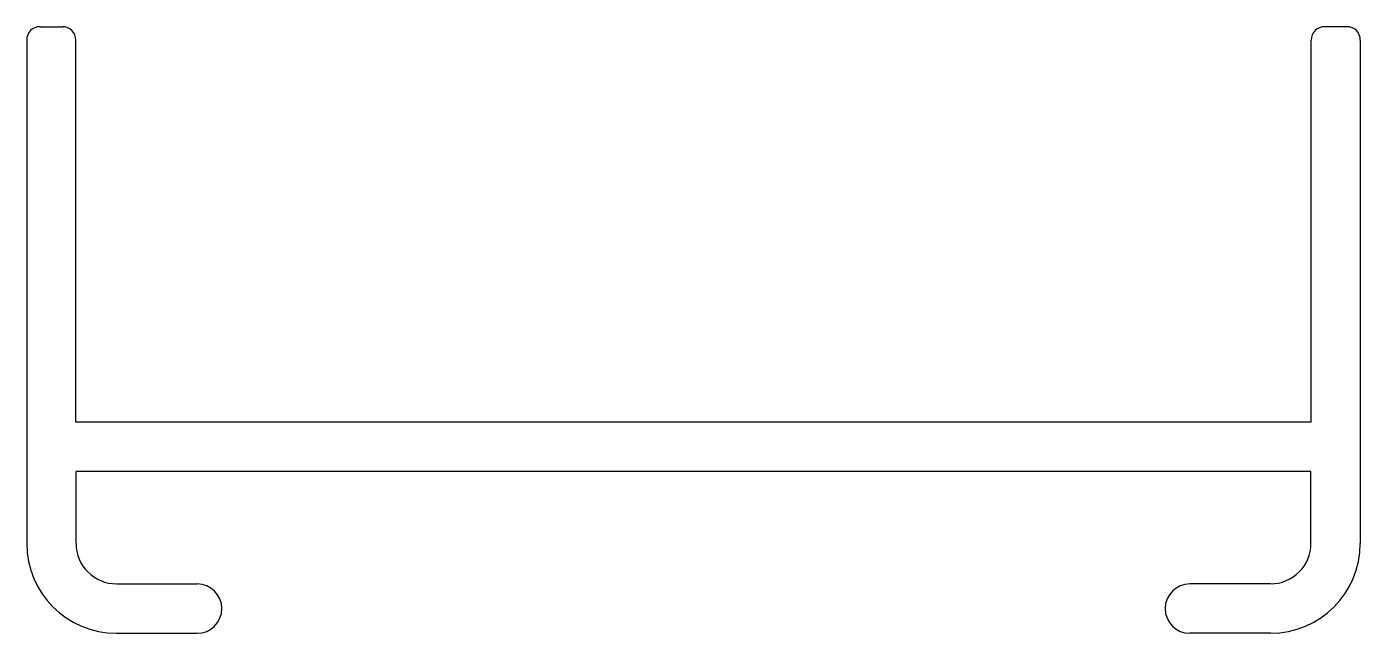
# Model space of a CAD drawing. Extents: x 944.7 to 974.4, y 703 to 716.5.
import ezdxf

# ---------------------------------------------------------------- set-up
doc = ezdxf.new("R2010")
doc.units = 0
doc.layers.get('0').update_dxf_attribs({"linetype": 'CONTINUOUS'})

msp = doc.modelspace()

# ---------------------------------------------------------------- linework, layer by layer
for p, q in [((944.973, 716.454), (945.468, 716.454)), ((974.063, 716.454), (973.568, 716.454)), ((944.673, 716.154), (944.673, 704.954)), ((945.768, 707.654), (945.768, 716.154)), ((973.268, 707.654), (973.268, 716.154)), ((974.363, 716.154), (974.363, 704.954)), ((973.268, 707.654), (945.768, 707.654)), ((945.773, 704.955), (945.773, 706.554)), ((973.263, 706.554), (945.773, 706.554)), ((973.263, 704.955), (973.263, 706.554)), ((946.673, 704.055), (948.468, 704.054)), ((972.363, 704.055), (970.568, 704.054)), ((946.673, 702.954), (948.468, 702.954)), ((972.363, 702.954), (970.568, 702.954))]:
    msp.add_line(p, q)
for centre, radius, start, end in [((944.973, 716.154), 0.3, 90, 180), ((945.468, 716.154), 0.3, 0, 90), ((973.568, 716.154), 0.3, 90, 180), ((974.063, 716.154), 0.3, 0, 90), ((946.673, 704.954), 2, 180, 270), ((946.673, 704.955), 0.9, 180, 269.9791), ((972.363, 704.955), 0.9, 270.0209, 0), ((972.363, 704.954), 2, 270, 0), ((948.468, 703.504), 0.55, 270, 89.9732), ((970.568, 703.504), 0.55, 90.0268, 270)]:
    msp.add_arc(centre, radius, start, end)

doc.saveas('drawing.dxf')
